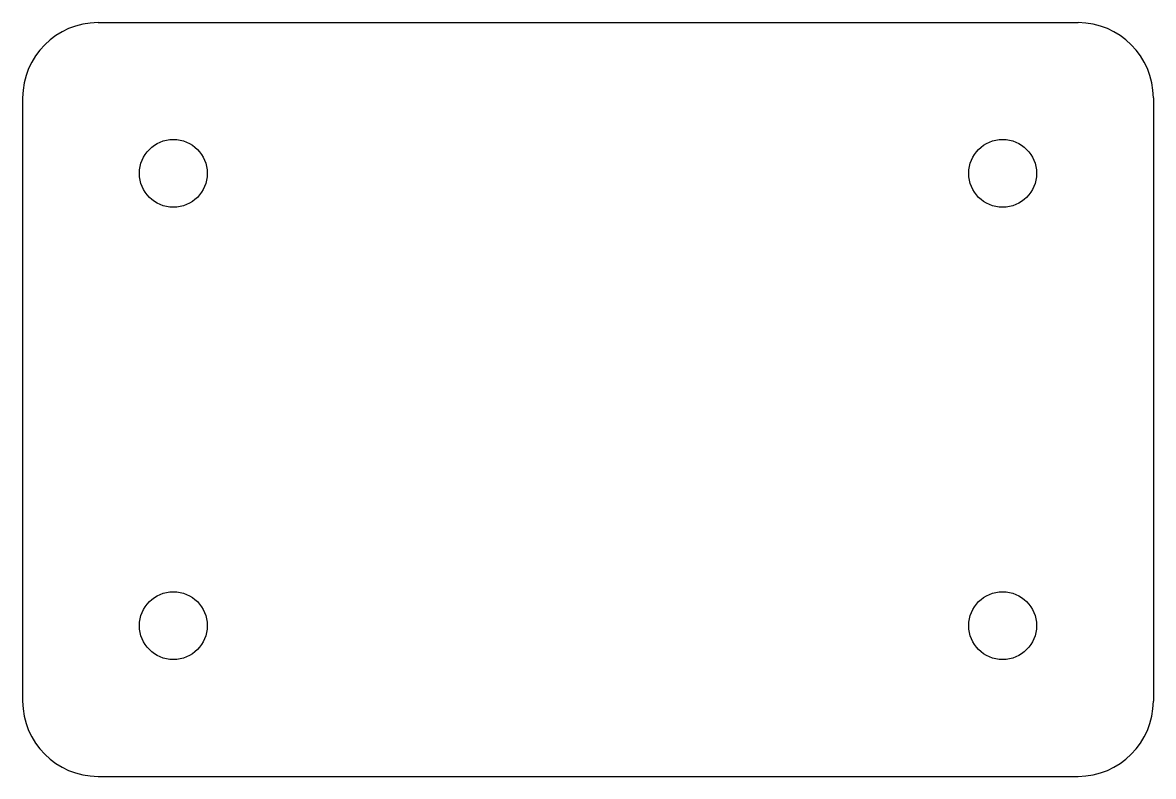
# Model space of a CAD drawing. Header units: millimetres. Extents: x 0 to 300, y 0 to 200.
import ezdxf

# ---------------------------------------------------------------- set-up
doc = ezdxf.new("R2010")
doc.units = ezdxf.units.MM

msp = doc.modelspace()

# ---------------------------------------------------------------- linework, layer by layer
for p, q in [((20, 200), (280, 200)), ((0, 180), (0, 20)), ((300, 180), (300, 20)), ((20, 0), (280, 0))]:
    msp.add_line(p, q)
for centre in [(40, 160), (260, 160), (40, 40), (260, 40)]:
    msp.add_circle(centre, 9)
for centre, start, end in [((20, 180), 90, 180), ((280, 180), 0, 90), ((20, 20), 180, 270), ((280, 20), 270, 360)]:
    msp.add_arc(centre, 20, start, end)

doc.saveas('drawing.dxf')
